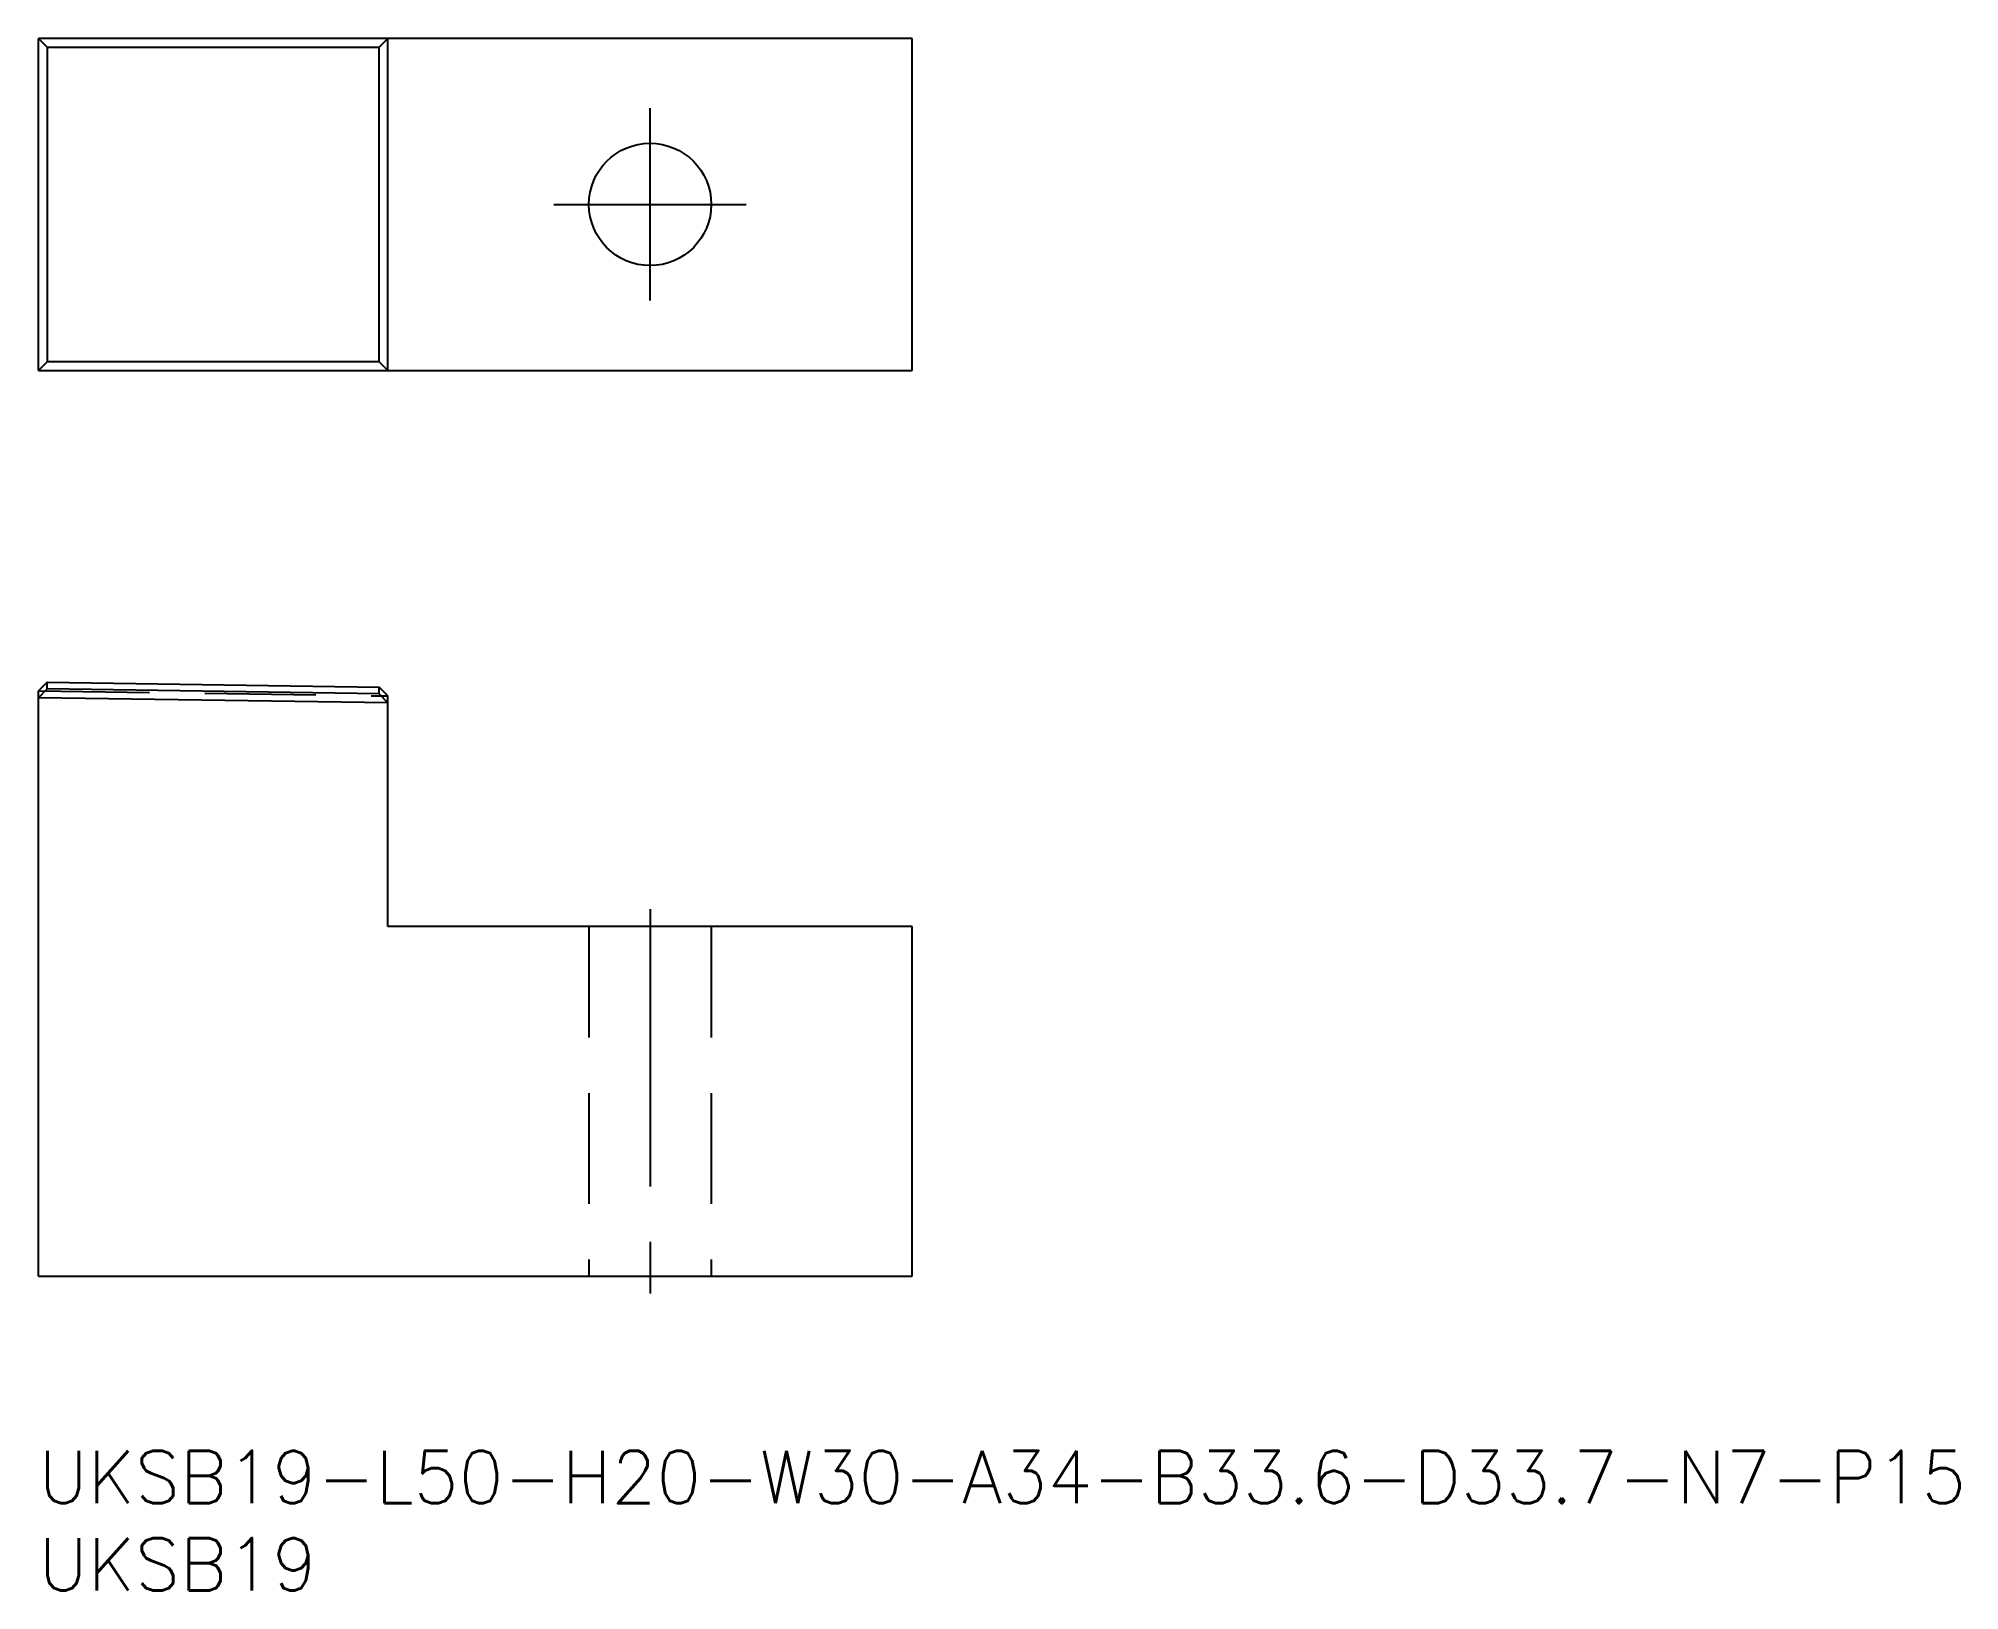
# Model space of a CAD drawing. Extents: x 0 to 110, y -8 to 81.
import ezdxf

# ---------------------------------------------------------------- set-up
doc = ezdxf.new("R2010")
doc.units = 0
doc.header["$LTSCALE"] = 0.5
doc.linetypes.add('CENTER', pattern=[50.8, 31.75, -6.35, 6.35, -6.35])
doc.linetypes.add('DASHED', pattern=[19.05, 12.7, -6.35])
for name, color, linetype in [('MSM_CENTER', 1, 'CENTER'), ('MSM_CONTINUOUS', 7, 'CONTINUOUS'), ('MSM_DASHED', 4, 'DASHED'), ('MSM_PART_NUMBER', 7, 'CONTINUOUS')]:
    doc.layers.add(name, color=color, linetype=linetype)
doc.styles.get("Standard").update_dxf_attribs({"font": 'txt.shx', "height": 3, "bigfont": 'bigfont.shx'})

msp = doc.modelspace()

# ---------------------------------------------------------------- linework, layer by layer
at = {"layer": 'MSM_CENTER'}
for p, q in [((35, 65.83), (35, 76.83)), ((29.5, 71.33), (40.5, 71.33)), ((35, 31), (35, 9))]:
    msp.add_line(p, q, dxfattribs=at)
at = {"layer": 'MSM_CONTINUOUS'}
for p, q in [((50, 80.83), (0, 80.83)), ((0, 61.83), (0, 80.83)), ((0.5, 80.33), (0, 80.83)), ((0.5, 80.33), (0.5, 62.33)), ((0.5, 80.33), (19.5, 80.33)), ((20, 80.83), (19.5, 80.33)), ((19.5, 62.33), (19.5, 80.33)), ((20, 61.83), (20, 80.83)), ((50, 61.83), (50, 80.83)), ((0, 61.83), (0.5, 62.33)), ((0, 61.83), (50, 61.83)), ((19.5, 62.33), (0.5, 62.33)), ((20, 61.83), (19.5, 62.33)), ((0.5, 43.98), (0, 43.5)), ((0.5, 43.98), (19.5, 43.7)), ((0.5, 43.6), (0.5, 43.98)), ((0, 43.1), (0.5, 43.6)), ((0, 10), (0, 43.5)), ((20, 42.8), (0, 43.1)), ((19.5, 43.32), (0.5, 43.6)), ((20, 43.2), (19.5, 43.7)), ((19.5, 43.32), (19.5, 43.7)), ((20, 42.8), (19.5, 43.32)), ((20, 30), (20, 43.2)), ((50, 30), (20, 30)), ((50, 10), (50, 30)), ((0, 10), (50, 10))]:
    msp.add_line(p, q, dxfattribs=at)
msp.add_circle((35, 71.33), 3.5, dxfattribs=at)
at = {"layer": 'MSM_DASHED'}
for p, q in [((0, 43.5), (20, 43.2)), ((31.5, 30), (31.5, 10)), ((38.5, 30), (38.5, 10))]:
    msp.add_line(p, q, dxfattribs=at)

# ---------------------------------------------------------------- texts
at = {"layer": 'MSM_PART_NUMBER'}
for s, p in [('UKSB19-L50-H20-W30-A34-B33.6-D33.7-N7-P15', (0, -3)), ('UKSB19', (0, -8))]:
    msp.add_text(s, height=3, dxfattribs=at).set_placement(p)

doc.saveas('drawing.dxf')
